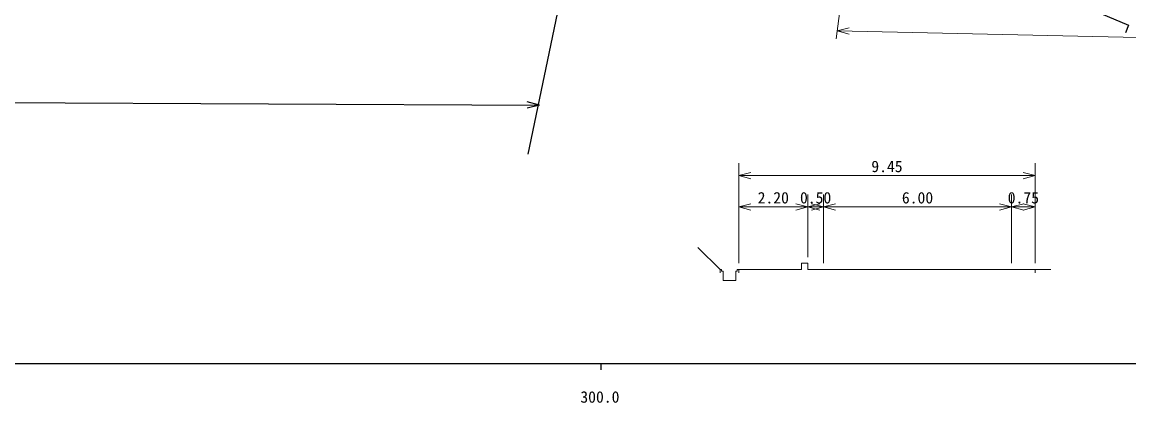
# Model space of a CAD drawing. Units: millimetres, scale not verified. Extents: x 40000 to 680000, y 20000 to 380000.
# Drawn here: x 275714 to 452194, y 198715 to 259505 of the extents above; entities that cross this region are included whole.
import ezdxf
from ezdxf.enums import TextEntityAlignment as Align

# ---------------------------------------------------------------- set-up
doc = ezdxf.new("R2010")
doc.units = ezdxf.units.MM
doc.header["$LTSCALE"] = 1000
for name, color, linetype, lineweight in [('S-BGD', 7, 'Continuous', 25), ('S-STR-HTXT', 7, 'Continuous', 13), ('S-STR-STRC', 7, 'Continuous', 25), ('S-TTL-BAND', 7, 'Continuous', 25)]:
    doc.layers.add(name, color=color, linetype=linetype, lineweight=lineweight)
doc.styles.add('ＭＳ ゴシック', font='')
doc.styles.get('ＭＳ ゴシック').set_extended_font_data('MS Gothic')

msp = doc.modelspace()

# ---------------------------------------------------------------- linework, layer by layer
at = {"layer": 'S-BGD'}
for p, q in [((430631, 268184), (452130, 258991)), ((452130, 258991), (451649, 257811))]:
    msp.add_line(p, q, dxfattribs=at)
at = {"layer": 'S-STR-HTXT'}
for p, q in [((405499, 256855), (407205, 269317)), ((405673, 258129), (407614, 258602)), ((502277, 255924), (405673, 258129)), ((405673, 258129), (407591, 257568)), ((390000, 221000), (390000, 237000)), ((437250, 221000), (437250, 237000)), ((391932, 235518), (390000, 235000)), ((390000, 235000), (437250, 235000)), ((390000, 235000), (391932, 234482)), ((437250, 235000), (435318, 235518)), ((435318, 234482), (437250, 235000)), ((401000, 222000), (401000, 232000)), ((403500, 221000), (403500, 232000)), ((433500, 221000), (433500, 232000)), ((391932, 230518), (390000, 230000)), ((390000, 230000), (401000, 230000)), ((390000, 230000), (391932, 229482)), ((401000, 230000), (399068, 230518)), ((399068, 229482), (401000, 230000)), ((402932, 230518), (401000, 230000)), ((401000, 230000), (403500, 230000)), ((401000, 230000), (402932, 229482)), ((403500, 230000), (401568, 230518)), ((401568, 229482), (403500, 230000)), ((405432, 230518), (403500, 230000)), ((403500, 230000), (433500, 230000)), ((403500, 230000), (405432, 229482)), ((433500, 230000), (431568, 230518)), ((431568, 229482), (433500, 230000)), ((435432, 230518), (433500, 230000)), ((433500, 230000), (437250, 230000)), ((433500, 230000), (435432, 229482)), ((437250, 230000), (435318, 230518)), ((435318, 229482), (437250, 230000)), ((387000, 220000), (383464, 223536)), ((400000, 221000), (400000, 220000)), ((401000, 221000), (400000, 221000)), ((401000, 221000), (401000, 220000)), ((387000, 220000), (387000, 219500)), ((387000, 220000), (387250, 220000)), ((387250, 220000), (387250, 219750)), ((387500, 219750), (387250, 219750)), ((387500, 219750), (387500, 218250)), ((389500, 219750), (389500, 218250)), ((389750, 219750), (389500, 219750)), ((389750, 220000), (389750, 219750)), ((389750, 220000), (390000, 220000)), ((390000, 220000), (400000, 220000)), ((390000, 220000), (390000, 219500)), ((401000, 220000), (403500, 220000)), ((403500, 220000), (433500, 220000)), ((433500, 220000), (437250, 220000)), ((437250, 220000), (437250, 219500)), ((437250, 220000), (439750, 220000)), ((389500, 218250), (387500, 218250))]:
    msp.add_line(p, q, dxfattribs=at)
at = {"layer": 'S-STR-STRC'}
for p, q in [((356420, 238400), (364564, 277753)), ((160709, 247229), (358194, 246260)), ((358194, 246260), (356261, 245752)), ((358194, 246260), (356267, 246787))]:
    msp.add_line(p, q, dxfattribs=at)
at = {"layer": 'S-TTL-BAND'}
for p, q in [((40000, 205000), (579000, 205000)), ((368000, 205000), (368000, 204000))]:
    msp.add_line(p, q, dxfattribs=at)

# ---------------------------------------------------------------- texts
at = {"layer": 'S-STR-HTXT', "style": 'ＭＳ ゴシック'}
for s, p in [('9.45', (411125, 235000)), ('2.20', (393000, 230000)), ('0.50', (399750, 230000)), ('6.00', (416000, 230000)), ('0.75', (432875, 230000))]:
    msp.add_text(s, height=1833, dxfattribs=at).set_placement(p, align=Align.BOTTOM_LEFT)
at = {"layer": 'S-TTL-BAND', "style": 'ＭＳ ゴシック'}
msp.add_text('300.0', height=1833, dxfattribs=at).set_placement((367844, 198195), align=Align.BOTTOM_CENTER)

doc.saveas('drawing.dxf')
